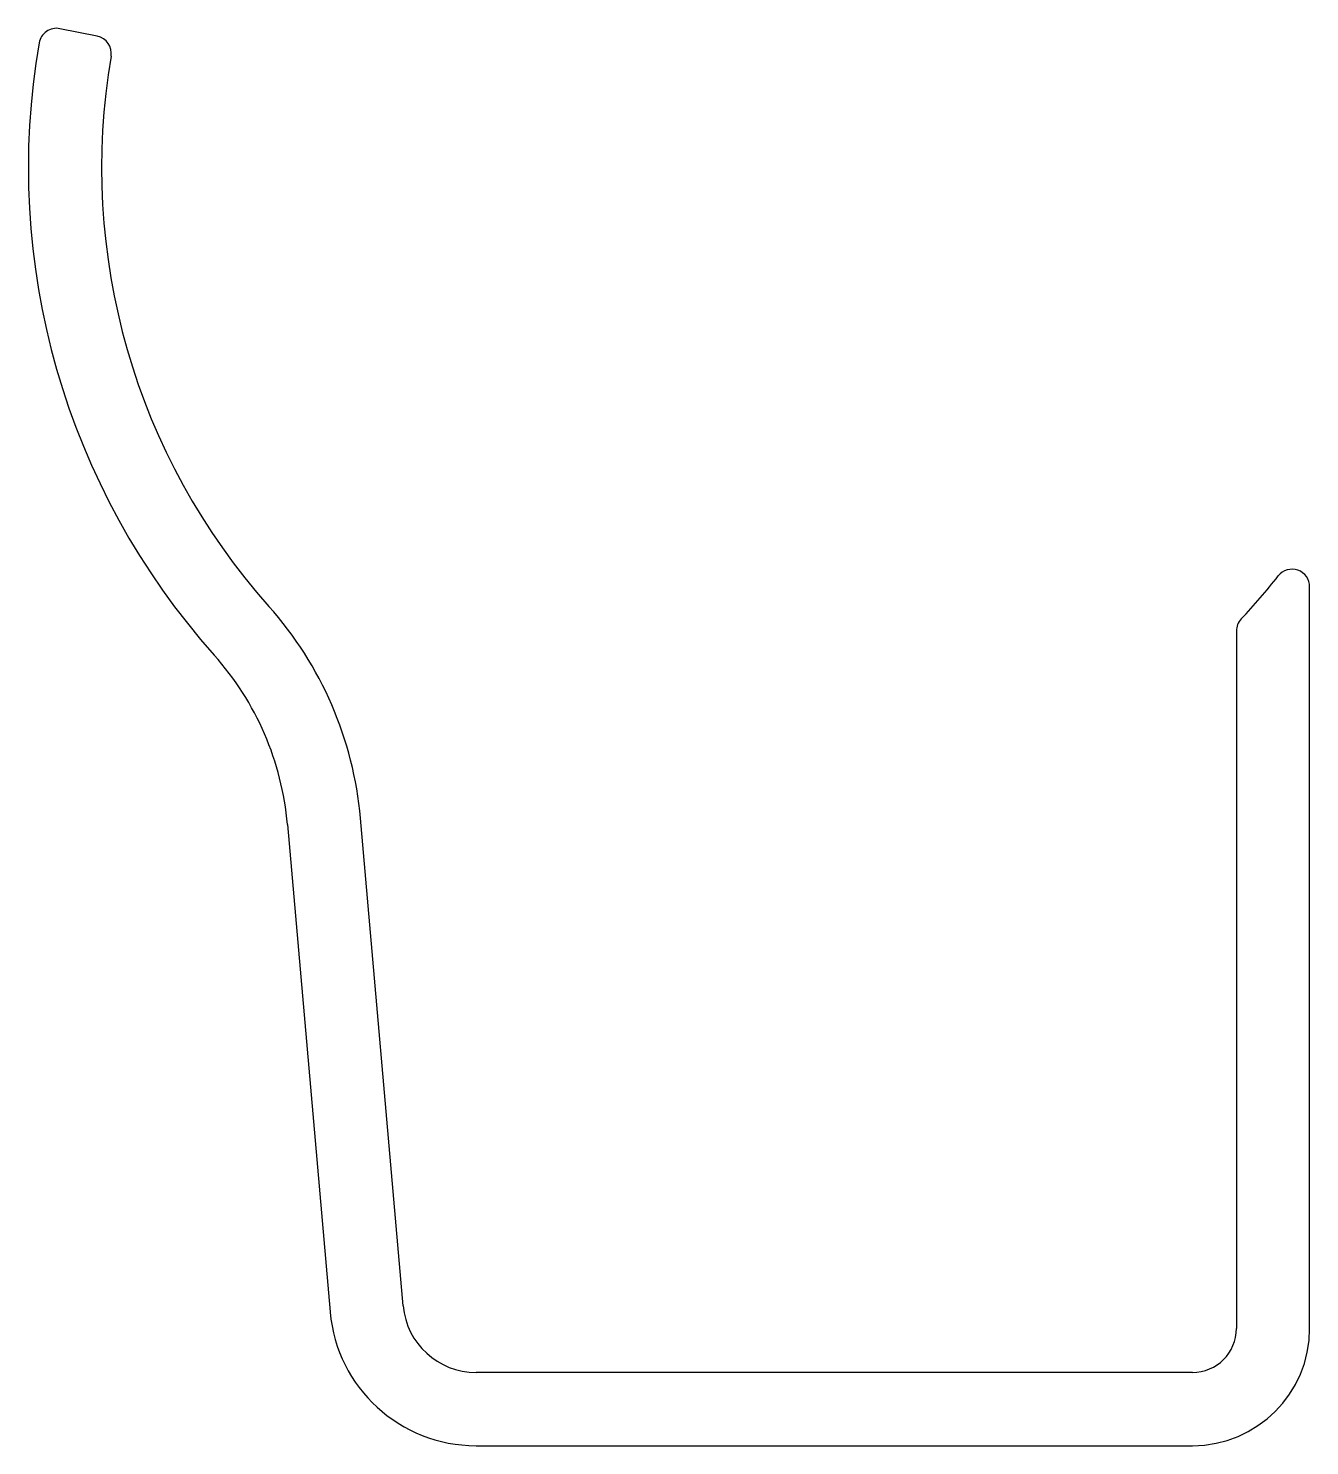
# Model space of a CAD drawing. Extents: x 2224.5 to 2268.2, y 1384.8 to 1433.2.
import ezdxf

# ---------------------------------------------------------------- set-up
doc = ezdxf.new("R2010")
doc.units = 0
doc.layers.get('0').update_dxf_attribs({"linetype": 'CONTINUOUS'})

msp = doc.modelspace()

# ---------------------------------------------------------------- linework, layer by layer
for p, q in [((2226.819, 1432.902), (2225.543, 1433.155)), ((2268.205, 1388.781), (2268.205, 1414.102)), ((2265.705, 1412.593), (2265.705, 1388.781)), ((2237.262, 1389.554), (2235.806, 1406.2)), ((2233.315, 1405.985), (2234.771, 1389.345)), ((2264.205, 1387.281), (2239.752, 1387.281)), ((2239.752, 1384.781), (2264.205, 1384.781))]:
    msp.add_line(p, q)
for centre, radius, start, end in [((2225.427, 1432.567), 0.6, 78.7883, 170.1945), ((2226.702, 1432.314), 0.6, 350.2736, 78.7883), ((2249.47, 1428.411), 25, 170.1942, 221.7375), ((2249.47, 1428.411), 22.5, 170.2736, 221.7376), ((2249.47, 1428.411), 22.5, 316.7842, 321.7259), ((2267.605, 1414.102), 0.6, 359.9999, 141.7259), ((2223.353, 1405.111), 12.5, 4.9992, 41.737), ((2266.305, 1412.593), 0.6, 136.7842, 179.9999), ((2223.353, 1405.111), 10, 5.0125, 41.7376), ((2239.752, 1389.781), 5, 185.0127, 270.0006), ((2239.752, 1389.781), 2.5, 185.2192, 270), ((2264.205, 1388.781), 4, 270, 359.9999), ((2264.205, 1388.781), 1.5, 270, 359.9999)]:
    msp.add_arc(centre, radius, start, end)

doc.saveas('drawing.dxf')
